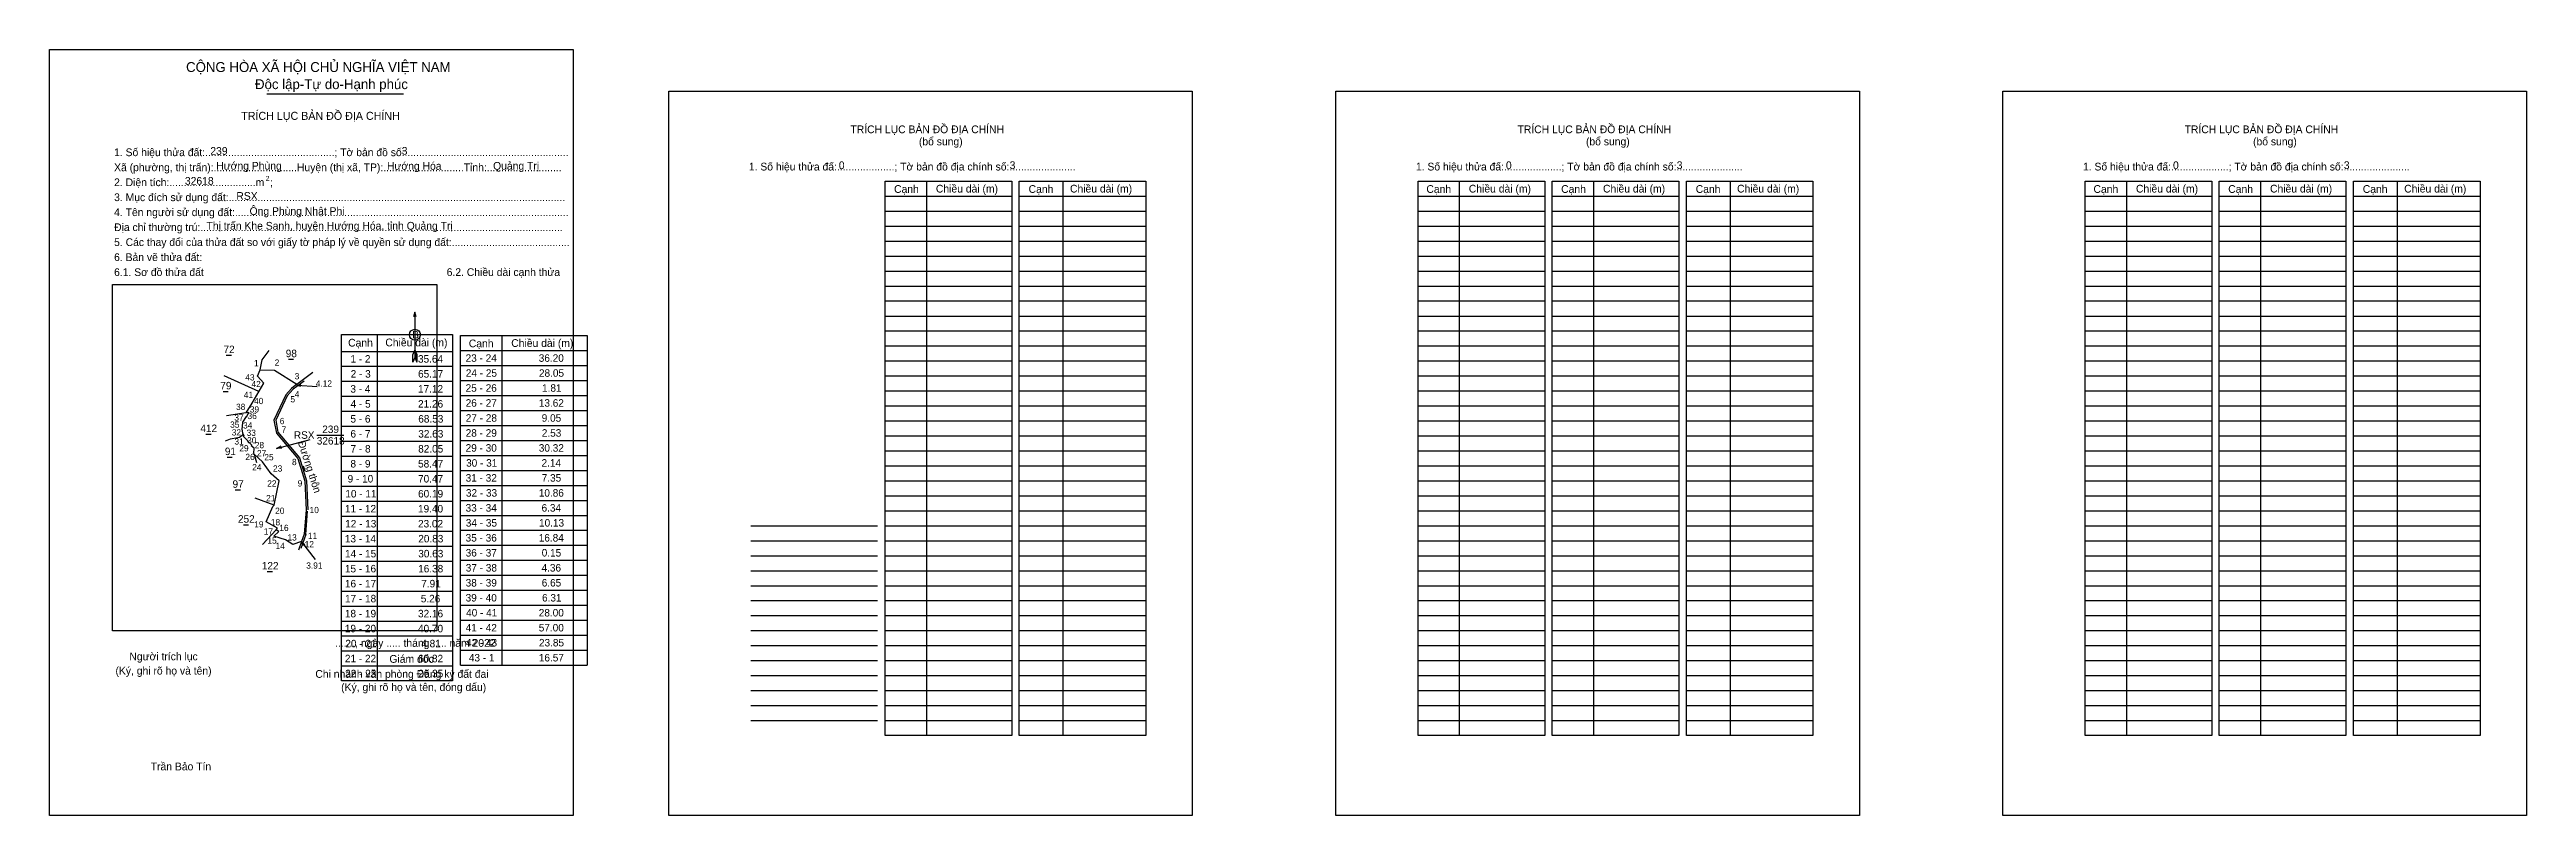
# Model space of a CAD drawing. Extents: x 533183 to 539287, y 1847572 to 1849460.
import ezdxf

# ---------------------------------------------------------------- set-up
doc = ezdxf.new("R2010")
doc.units = 0
for name, color, linetype in [('Level 1', 7, 'Continuous'), ('Level 13', 7, 'Continuous'), ('Level 2', 7, 'Continuous'), ('Level 5', 7, 'Continuous'), ('Level 6', 7, 'Continuous'), ('Level 63', 7, 'Continuous'), ('Level 9', 7, 'Continuous')]:
    doc.layers.add(name, color=color, linetype=linetype)

msp = doc.modelspace()

# ---------------------------------------------------------------- linework, layer by layer
at = {"layer": 'Level 1'}
for p, q in [((533182.9, 1849459.5), (533182.9, 1849459.5)), ((534708.7, 1849356.6), (534708.7, 1849356.6)), ((535343.5, 1849135.2), (535343.5, 1847769.2)), ((535680.1, 1849135.2), (535680.1, 1847769.2)), ((536656.8, 1849135.2), (536656.8, 1847769.2)), ((536987.3, 1849135.2), (536987.3, 1847769.2)), ((537324, 1849135.2), (537324, 1847769.2)), ((538300.6, 1849135.2), (538300.6, 1847769.2)), ((538631.1, 1849135.2), (538631.1, 1847769.2)), ((538967.8, 1849135.2), (538967.8, 1847769.2)), ((535241.9, 1849098.3), (535553.9, 1849098.3)), ((535241.9, 1849061.4), (535553.9, 1849061.4)), ((535572.4, 1849098.3), (535884.4, 1849098.3)), ((535572.4, 1849061.4), (535884.4, 1849061.4)), ((536555.2, 1849098.3), (536867.2, 1849098.3)), ((536555.2, 1849061.4), (536867.2, 1849061.4)), ((536885.8, 1849098.3), (537197.7, 1849098.3)), ((536885.8, 1849061.4), (537197.7, 1849061.4)), ((537216.3, 1849098.3), (537528.2, 1849098.3)), ((537216.3, 1849061.4), (537528.2, 1849061.4)), ((538199.1, 1849098.3), (538511, 1849098.3)), ((538199.1, 1849061.4), (538511, 1849061.4)), ((538529.6, 1849098.3), (538841.6, 1849098.3)), ((538529.6, 1849061.4), (538841.6, 1849061.4)), ((538860.1, 1849098.3), (539172.1, 1849098.3)), ((538860.1, 1849061.4), (539172.1, 1849061.4)), ((535241.9, 1849024.5), (535553.9, 1849024.5)), ((535241.9, 1848987.5), (535553.9, 1848987.5)), ((535572.4, 1849024.5), (535884.4, 1849024.5)), ((535572.4, 1848987.5), (535884.4, 1848987.5)), ((536555.2, 1849024.5), (536867.2, 1849024.5)), ((536555.2, 1848987.5), (536867.2, 1848987.5)), ((536885.8, 1849024.5), (537197.7, 1849024.5)), ((536885.8, 1848987.5), (537197.7, 1848987.5)), ((537216.3, 1849024.5), (537528.2, 1849024.5)), ((537216.3, 1848987.5), (537528.2, 1848987.5)), ((538199.1, 1849024.5), (538511, 1849024.5)), ((538199.1, 1848987.5), (538511, 1848987.5)), ((538529.6, 1849024.5), (538841.6, 1849024.5)), ((538529.6, 1848987.5), (538841.6, 1848987.5)), ((538860.1, 1849024.5), (539172.1, 1849024.5)), ((538860.1, 1848987.5), (539172.1, 1848987.5)), ((535241.9, 1848950.6), (535553.9, 1848950.6)), ((535572.4, 1848950.6), (535884.4, 1848950.6)), ((536555.2, 1848950.6), (536867.2, 1848950.6)), ((536885.8, 1848950.6), (537197.7, 1848950.6)), ((537216.3, 1848950.6), (537528.2, 1848950.6)), ((538199.1, 1848950.6), (538511, 1848950.6)), ((538529.6, 1848950.6), (538841.6, 1848950.6)), ((538860.1, 1848950.6), (539172.1, 1848950.6)), ((533338.2, 1848880.5), (533338.2, 1848880.5)), ((535241.9, 1848913.7), (535553.9, 1848913.7)), ((535241.9, 1848876.8), (535553.9, 1848876.8)), ((535572.4, 1848913.7), (535884.4, 1848913.7)), ((535572.4, 1848876.8), (535884.4, 1848876.8)), ((536555.2, 1848913.7), (536867.2, 1848913.7)), ((536555.2, 1848876.8), (536867.2, 1848876.8)), ((536885.8, 1848913.7), (537197.7, 1848913.7)), ((536885.8, 1848876.8), (537197.7, 1848876.8)), ((537216.3, 1848913.7), (537528.2, 1848913.7)), ((537216.3, 1848876.8), (537528.2, 1848876.8)), ((538199.1, 1848913.7), (538511, 1848913.7)), ((538199.1, 1848876.8), (538511, 1848876.8)), ((538529.6, 1848913.7), (538841.6, 1848913.7)), ((538529.6, 1848876.8), (538841.6, 1848876.8)), ((538860.1, 1848913.7), (539172.1, 1848913.7)), ((538860.1, 1848876.8), (539172.1, 1848876.8)), ((534083.1, 1848812.5), (534083.1, 1848700.8)), ((535241.9, 1848839.9), (535553.9, 1848839.9)), ((535241.9, 1848802.9), (535553.9, 1848802.9)), ((535572.4, 1848839.9), (535884.4, 1848839.9)), ((535572.4, 1848802.9), (535884.4, 1848802.9)), ((536555.2, 1848839.9), (536867.2, 1848839.9)), ((536555.2, 1848802.9), (536867.2, 1848802.9)), ((536885.8, 1848839.9), (537197.7, 1848839.9)), ((536885.8, 1848802.9), (537197.7, 1848802.9)), ((537216.3, 1848839.9), (537528.2, 1848839.9)), ((537216.3, 1848802.9), (537528.2, 1848802.9)), ((538199.1, 1848839.9), (538511, 1848839.9)), ((538199.1, 1848802.9), (538511, 1848802.9)), ((538529.6, 1848839.9), (538841.6, 1848839.9)), ((538529.6, 1848802.9), (538841.6, 1848802.9)), ((538860.1, 1848839.9), (539172.1, 1848839.9)), ((538860.1, 1848802.9), (539172.1, 1848802.9)), ((535241.9, 1848766), (535553.9, 1848766)), ((535572.4, 1848766), (535884.4, 1848766)), ((536555.2, 1848766), (536867.2, 1848766)), ((536885.8, 1848766), (537197.7, 1848766)), ((537216.3, 1848766), (537528.2, 1848766)), ((538199.1, 1848766), (538511, 1848766)), ((538529.6, 1848766), (538841.6, 1848766)), ((538860.1, 1848766), (539172.1, 1848766)), ((534078.2, 1848689.4), (534078.4, 1848707.9)), ((534083.1, 1848700.8), (534078.2, 1848689.4)), ((534083.1, 1848719.3), (534078.4, 1848707.9)), ((534083.1, 1848719.3), (534087.8, 1848707.9)), ((534083.1, 1848717.7), (534087.8, 1848706.2)), ((534083.1, 1848716.1), (534087.8, 1848704.6)), ((534083.1, 1848714.5), (534087.9, 1848703)), ((534083.1, 1848712.8), (534087.9, 1848701.3)), ((534083.1, 1848711.2), (534087.9, 1848699.6)), ((534083.1, 1848709.6), (534087.9, 1848698)), ((534083.1, 1848708), (534087.9, 1848696.3)), ((534083.1, 1848706.4), (534087.9, 1848694.6)), ((534083.1, 1848704.8), (534087.9, 1848693)), ((534083.1, 1848703.2), (534088, 1848691.4)), ((534083.1, 1848700.8), (534088, 1848689.4)), ((534088, 1848689.4), (534087.8, 1848707.9)), ((535241.9, 1848729.1), (535553.9, 1848729.1)), ((535241.9, 1848692.2), (535553.9, 1848692.2)), ((535572.4, 1848729.1), (535884.4, 1848729.1)), ((535572.4, 1848692.2), (535884.4, 1848692.2)), ((536555.2, 1848729.1), (536867.2, 1848729.1)), ((536555.2, 1848692.2), (536867.2, 1848692.2)), ((536885.8, 1848729.1), (537197.7, 1848729.1)), ((536885.8, 1848692.2), (537197.7, 1848692.2)), ((537216.3, 1848729.1), (537528.2, 1848729.1)), ((537216.3, 1848692.2), (537528.2, 1848692.2)), ((538199.1, 1848729.1), (538511, 1848729.1)), ((538199.1, 1848692.2), (538511, 1848692.2)), ((538529.6, 1848729.1), (538841.6, 1848729.1)), ((538529.6, 1848692.2), (538841.6, 1848692.2)), ((538860.1, 1848729.1), (539172.1, 1848729.1)), ((538860.1, 1848692.2), (539172.1, 1848692.2)), ((535241.9, 1848655.3), (535553.9, 1848655.3)), ((535241.9, 1848618.4), (535553.9, 1848618.4)), ((535572.4, 1848655.3), (535884.4, 1848655.3)), ((535572.4, 1848618.4), (535884.4, 1848618.4)), ((536555.2, 1848655.3), (536867.2, 1848655.3)), ((536555.2, 1848618.4), (536867.2, 1848618.4)), ((536885.8, 1848655.3), (537197.7, 1848655.3)), ((536885.8, 1848618.4), (537197.7, 1848618.4)), ((537216.3, 1848655.3), (537528.2, 1848655.3)), ((537216.3, 1848618.4), (537528.2, 1848618.4)), ((538199.1, 1848655.3), (538511, 1848655.3)), ((538199.1, 1848618.4), (538511, 1848618.4)), ((538529.6, 1848655.3), (538841.6, 1848655.3)), ((538529.6, 1848618.4), (538841.6, 1848618.4)), ((538860.1, 1848655.3), (539172.1, 1848655.3)), ((538860.1, 1848618.4), (539172.1, 1848618.4)), ((535241.9, 1848581.4), (535553.9, 1848581.4)), ((535572.4, 1848581.4), (535884.4, 1848581.4)), ((536555.2, 1848581.4), (536867.2, 1848581.4)), ((536885.8, 1848581.4), (537197.7, 1848581.4)), ((537216.3, 1848581.4), (537528.2, 1848581.4)), ((538199.1, 1848581.4), (538511, 1848581.4)), ((538529.6, 1848581.4), (538841.6, 1848581.4)), ((538860.1, 1848581.4), (539172.1, 1848581.4)), ((535241.9, 1848544.5), (535553.9, 1848544.5)), ((535241.9, 1848507.6), (535553.9, 1848507.6)), ((535572.4, 1848544.5), (535884.4, 1848544.5)), ((535572.4, 1848507.6), (535884.4, 1848507.6)), ((536555.2, 1848544.5), (536867.2, 1848544.5)), ((536555.2, 1848507.6), (536867.2, 1848507.6)), ((536885.8, 1848544.5), (537197.7, 1848544.5)), ((536885.8, 1848507.6), (537197.7, 1848507.6)), ((537216.3, 1848544.5), (537528.2, 1848544.5)), ((537216.3, 1848507.6), (537528.2, 1848507.6)), ((538199.1, 1848544.5), (538511, 1848544.5)), ((538199.1, 1848507.6), (538511, 1848507.6)), ((538529.6, 1848544.5), (538841.6, 1848544.5)), ((538529.6, 1848507.6), (538841.6, 1848507.6)), ((538860.1, 1848544.5), (539172.1, 1848544.5)), ((538860.1, 1848507.6), (539172.1, 1848507.6)), ((535241.9, 1848470.7), (535553.9, 1848470.7)), ((535241.9, 1848433.8), (535553.9, 1848433.8)), ((535572.4, 1848470.7), (535884.4, 1848470.7)), ((535572.4, 1848433.8), (535884.4, 1848433.8)), ((536555.2, 1848470.7), (536867.2, 1848470.7)), ((536555.2, 1848433.8), (536867.2, 1848433.8)), ((536885.8, 1848470.7), (537197.7, 1848470.7)), ((536885.8, 1848433.8), (537197.7, 1848433.8)), ((537216.3, 1848470.7), (537528.2, 1848470.7)), ((537216.3, 1848433.8), (537528.2, 1848433.8)), ((538199.1, 1848470.7), (538511, 1848470.7)), ((538199.1, 1848433.8), (538511, 1848433.8)), ((538529.6, 1848470.7), (538841.6, 1848470.7)), ((538529.6, 1848433.8), (538841.6, 1848433.8)), ((538860.1, 1848470.7), (539172.1, 1848470.7)), ((538860.1, 1848433.8), (539172.1, 1848433.8)), ((535241.9, 1848396.8), (535553.9, 1848396.8)), ((535572.4, 1848396.8), (535884.4, 1848396.8)), ((536555.2, 1848396.8), (536867.2, 1848396.8)), ((536885.8, 1848396.8), (537197.7, 1848396.8)), ((537216.3, 1848396.8), (537528.2, 1848396.8)), ((538199.1, 1848396.8), (538511, 1848396.8)), ((538529.6, 1848396.8), (538841.6, 1848396.8)), ((538860.1, 1848396.8), (539172.1, 1848396.8)), ((535241.9, 1848359.9), (535553.9, 1848359.9)), ((535241.9, 1848323), (535553.9, 1848323)), ((535572.4, 1848359.9), (535884.4, 1848359.9)), ((535572.4, 1848323), (535884.4, 1848323)), ((536555.2, 1848359.9), (536867.2, 1848359.9)), ((536555.2, 1848323), (536867.2, 1848323)), ((536885.8, 1848359.9), (537197.7, 1848359.9)), ((536885.8, 1848323), (537197.7, 1848323)), ((537216.3, 1848359.9), (537528.2, 1848359.9)), ((537216.3, 1848323), (537528.2, 1848323)), ((538199.1, 1848359.9), (538511, 1848359.9)), ((538199.1, 1848323), (538511, 1848323)), ((538529.6, 1848359.9), (538841.6, 1848359.9)), ((538529.6, 1848323), (538841.6, 1848323)), ((538860.1, 1848359.9), (539172.1, 1848359.9)), ((538860.1, 1848323), (539172.1, 1848323)), ((534911.4, 1848286.1), (535223.4, 1848286.1)), ((534911.4, 1848249.2), (535223.4, 1848249.2)), ((535241.9, 1848286.1), (535553.9, 1848286.1)), ((535241.9, 1848249.2), (535553.9, 1848249.2)), ((535572.4, 1848286.1), (535884.4, 1848286.1)), ((535572.4, 1848249.2), (535884.4, 1848249.2)), ((536555.2, 1848286.1), (536867.2, 1848286.1)), ((536555.2, 1848249.2), (536867.2, 1848249.2)), ((536885.8, 1848286.1), (537197.7, 1848286.1)), ((536885.8, 1848249.2), (537197.7, 1848249.2)), ((537216.3, 1848286.1), (537528.2, 1848286.1)), ((537216.3, 1848249.2), (537528.2, 1848249.2)), ((538199.1, 1848286.1), (538511, 1848286.1)), ((538199.1, 1848249.2), (538511, 1848249.2)), ((538529.6, 1848286.1), (538841.6, 1848286.1)), ((538529.6, 1848249.2), (538841.6, 1848249.2)), ((538860.1, 1848286.1), (539172.1, 1848286.1)), ((538860.1, 1848249.2), (539172.1, 1848249.2)), ((534911.4, 1848212.3), (535223.4, 1848212.3)), ((535241.9, 1848212.3), (535553.9, 1848212.3)), ((535572.4, 1848212.3), (535884.4, 1848212.3)), ((536555.2, 1848212.3), (536867.2, 1848212.3)), ((536885.8, 1848212.3), (537197.7, 1848212.3)), ((537216.3, 1848212.3), (537528.2, 1848212.3)), ((538199.1, 1848212.3), (538511, 1848212.3)), ((538529.6, 1848212.3), (538841.6, 1848212.3)), ((538860.1, 1848212.3), (539172.1, 1848212.3)), ((534911.4, 1848175.3), (535223.4, 1848175.3)), ((534911.4, 1848138.4), (535223.4, 1848138.4)), ((535241.9, 1848175.3), (535553.9, 1848175.3)), ((535241.9, 1848138.4), (535553.9, 1848138.4)), ((535572.4, 1848175.3), (535884.4, 1848175.3)), ((535572.4, 1848138.4), (535884.4, 1848138.4)), ((536555.2, 1848175.3), (536867.2, 1848175.3)), ((536555.2, 1848138.4), (536867.2, 1848138.4)), ((536885.8, 1848175.3), (537197.7, 1848175.3)), ((536885.8, 1848138.4), (537197.7, 1848138.4)), ((537216.3, 1848175.3), (537528.2, 1848175.3)), ((537216.3, 1848138.4), (537528.2, 1848138.4)), ((538199.1, 1848175.3), (538511, 1848175.3)), ((538199.1, 1848138.4), (538511, 1848138.4)), ((538529.6, 1848175.3), (538841.6, 1848175.3)), ((538529.6, 1848138.4), (538841.6, 1848138.4)), ((538860.1, 1848175.3), (539172.1, 1848175.3)), ((538860.1, 1848138.4), (539172.1, 1848138.4)), ((534911.4, 1848101.5), (535223.4, 1848101.5)), ((534911.4, 1848064.6), (535223.4, 1848064.6)), ((535241.9, 1848101.5), (535553.9, 1848101.5)), ((535241.9, 1848064.6), (535553.9, 1848064.6)), ((535572.4, 1848101.5), (535884.4, 1848101.5)), ((535572.4, 1848064.6), (535884.4, 1848064.6)), ((536555.2, 1848101.5), (536867.2, 1848101.5)), ((536555.2, 1848064.6), (536867.2, 1848064.6)), ((536885.8, 1848101.5), (537197.7, 1848101.5)), ((536885.8, 1848064.6), (537197.7, 1848064.6)), ((537216.3, 1848101.5), (537528.2, 1848101.5)), ((537216.3, 1848064.6), (537528.2, 1848064.6)), ((538199.1, 1848101.5), (538511, 1848101.5)), ((538199.1, 1848064.6), (538511, 1848064.6)), ((538529.6, 1848101.5), (538841.6, 1848101.5)), ((538529.6, 1848064.6), (538841.6, 1848064.6)), ((538860.1, 1848101.5), (539172.1, 1848101.5)), ((538860.1, 1848064.6), (539172.1, 1848064.6)), ((534136.9, 1848027.1), (534136.9, 1848027.1)), ((534911.4, 1848027.7), (535223.4, 1848027.7)), ((535241.9, 1848027.7), (535553.9, 1848027.7)), ((535572.4, 1848027.7), (535884.4, 1848027.7)), ((536555.2, 1848027.7), (536867.2, 1848027.7)), ((536885.8, 1848027.7), (537197.7, 1848027.7)), ((537216.3, 1848027.7), (537528.2, 1848027.7)), ((538199.1, 1848027.7), (538511, 1848027.7)), ((538529.6, 1848027.7), (538841.6, 1848027.7)), ((538860.1, 1848027.7), (539172.1, 1848027.7)), ((534911.4, 1847990.7), (535223.4, 1847990.7)), ((534911.4, 1847953.8), (535223.4, 1847953.8)), ((535241.9, 1847990.7), (535553.9, 1847990.7)), ((535241.9, 1847953.8), (535553.9, 1847953.8)), ((535572.4, 1847990.7), (535884.4, 1847990.7)), ((535572.4, 1847953.8), (535884.4, 1847953.8)), ((536555.2, 1847990.7), (536867.2, 1847990.7)), ((536555.2, 1847953.8), (536867.2, 1847953.8)), ((536885.8, 1847990.7), (537197.7, 1847990.7)), ((536885.8, 1847953.8), (537197.7, 1847953.8)), ((537216.3, 1847990.7), (537528.2, 1847990.7)), ((537216.3, 1847953.8), (537528.2, 1847953.8)), ((538199.1, 1847990.7), (538511, 1847990.7)), ((538199.1, 1847953.8), (538511, 1847953.8)), ((538529.6, 1847990.7), (538841.6, 1847990.7)), ((538529.6, 1847953.8), (538841.6, 1847953.8)), ((538860.1, 1847990.7), (539172.1, 1847990.7)), ((538860.1, 1847953.8), (539172.1, 1847953.8)), ((534911.4, 1847916.9), (535223.4, 1847916.9)), ((534911.4, 1847880), (535223.4, 1847880)), ((535241.9, 1847916.9), (535553.9, 1847916.9)), ((535241.9, 1847880), (535553.9, 1847880)), ((535572.4, 1847916.9), (535884.4, 1847916.9)), ((535572.4, 1847880), (535884.4, 1847880)), ((536555.2, 1847916.9), (536867.2, 1847916.9)), ((536555.2, 1847880), (536867.2, 1847880)), ((536885.8, 1847916.9), (537197.7, 1847916.9)), ((536885.8, 1847880), (537197.7, 1847880)), ((537216.3, 1847916.9), (537528.2, 1847916.9)), ((537216.3, 1847880), (537528.2, 1847880)), ((538199.1, 1847916.9), (538511, 1847916.9)), ((538199.1, 1847880), (538511, 1847880)), ((538529.6, 1847916.9), (538841.6, 1847916.9)), ((538529.6, 1847880), (538841.6, 1847880)), ((538860.1, 1847916.9), (539172.1, 1847916.9)), ((538860.1, 1847880), (539172.1, 1847880)), ((534911.4, 1847843.1), (535223.4, 1847843.1)), ((535241.9, 1847843.1), (535553.9, 1847843.1)), ((535572.4, 1847843.1), (535884.4, 1847843.1)), ((536555.2, 1847843.1), (536867.2, 1847843.1)), ((536885.8, 1847843.1), (537197.7, 1847843.1)), ((537216.3, 1847843.1), (537528.2, 1847843.1)), ((538199.1, 1847843.1), (538511, 1847843.1)), ((538529.6, 1847843.1), (538841.6, 1847843.1)), ((538860.1, 1847843.1), (539172.1, 1847843.1)), ((534911.4, 1847806.2), (535223.4, 1847806.2)), ((535241.9, 1847806.2), (535553.9, 1847806.2)), ((535572.4, 1847806.2), (535884.4, 1847806.2)), ((536555.2, 1847806.2), (536867.2, 1847806.2)), ((536885.8, 1847806.2), (537197.7, 1847806.2)), ((537216.3, 1847806.2), (537528.2, 1847806.2)), ((538199.1, 1847806.2), (538511, 1847806.2)), ((538529.6, 1847806.2), (538841.6, 1847806.2)), ((538860.1, 1847806.2), (539172.1, 1847806.2)), ((534473, 1847572.2), (534473, 1847572.2)), ((535998.8, 1847572.2), (535998.8, 1847572.2))]:
    msp.add_line(p, q, dxfattribs=at)
for points in [[(535241.9, 1849135.2), (535553.9, 1849135.2), (535553.9, 1847769.2), (535241.9, 1847769.2)], [(535572.4, 1849135.2), (535884.4, 1849135.2), (535884.4, 1847769.2), (535572.4, 1847769.2)], [(536555.2, 1849135.2), (536867.2, 1849135.2), (536867.2, 1847769.2), (536555.2, 1847769.2)], [(536885.8, 1849135.2), (537197.7, 1849135.2), (537197.7, 1847769.2), (536885.8, 1847769.2)], [(537216.3, 1849135.2), (537528.2, 1849135.2), (537528.2, 1847769.2), (537216.3, 1847769.2)], [(538199.1, 1849135.2), (538511, 1849135.2), (538511, 1847769.2), (538199.1, 1847769.2)], [(538529.6, 1849135.2), (538841.6, 1849135.2), (538841.6, 1847769.2), (538529.6, 1847769.2)], [(538860.1, 1849135.2), (539172.1, 1849135.2), (539172.1, 1847769.2), (538860.1, 1847769.2)], [(533338.2, 1848880.5), (534136.9, 1848880.5), (534136.9, 1848027.1), (533338.2, 1848027.1)]]:
    msp.add_lwpolyline(points, close=True, dxfattribs=at)
msp.add_lwpolyline([(534086.3, 1848800.6), (534083.1, 1848812.5), (534079.9, 1848800.6)], dxfattribs=at)
msp.add_circle((534083.1, 1848756.7), 13.6, dxfattribs=at)
at = {"layer": 'Level 13'}
msp.add_line((533718.2, 1849350.4), (534055, 1849350.4), dxfattribs=at)
at = {"layer": 'Level 2'}
for points in [[(533182.9, 1849459.5), (534473, 1849459.5), (534473, 1847572.2), (533182.9, 1847572.2)], [(534708.7, 1849356.6), (535998.8, 1849356.6), (535998.8, 1847572.2), (534708.7, 1847572.2)], [(536352.6, 1849356.6), (537642.7, 1849356.6), (537642.7, 1847572.2), (536352.6, 1847572.2)], [(537996.4, 1849356.6), (539286.5, 1849356.6), (539286.5, 1847572.2), (537996.4, 1847572.2)]]:
    msp.add_lwpolyline(points, close=True, dxfattribs=at)
at = {"layer": 'Level 5'}
for p, q in [((533990.6, 1848757.1), (533990.6, 1847903.6)), ((534297.1, 1848754.7), (534297.1, 1847942.5)), ((533618.2, 1848706.6), (533630.9, 1848706.6)), ((533771.4, 1848696.5), (533784.1, 1848696.5)), ((533902, 1848715.8), (534175.8, 1848715.8)), ((533902, 1848678.9), (534175.8, 1848678.9)), ((534195.6, 1848717.8), (534507.6, 1848717.8)), ((534195.6, 1848680.9), (534507.6, 1848680.9)), ((533610.4, 1848617.2), (533623.2, 1848617.2)), ((533698.9, 1848616.8), (533612.9, 1848655.8)), ((533783, 1848622.9), (533768.6, 1848606.1)), ((533810.2, 1848642.5), (533783, 1848622.9)), ((533792, 1848632.1), (533842.3, 1848629.3)), ((533792.6, 1848634.9), (533831.7, 1848664.7)), ((533795.1, 1848631.6), (533792.6, 1848634.9)), ((533902, 1848642), (534175.8, 1848642)), ((534195.6, 1848644), (534507.6, 1848644)), ((533667.8, 1848564.1), (533619, 1848557.3)), ((533768.6, 1848606.1), (533740.2, 1848546.1)), ((533902, 1848605.1), (534175.8, 1848605.1)), ((533902, 1848568.2), (534175.8, 1848568.2)), ((534195.6, 1848607), (534507.6, 1848607)), ((534195.6, 1848570.1), (534507.6, 1848570.1)), ((533568.1, 1848511.9), (533580.8, 1848511.9)), ((533740.2, 1848546.1), (533745.7, 1848516.9)), ((533745.7, 1848516.9), (533798.6, 1848453.3)), ((533902, 1848531.3), (534175.8, 1848531.3)), ((533902, 1848494.3), (534175.8, 1848494.3)), ((534195.6, 1848533.2), (534507.6, 1848533.2)), ((534195.6, 1848496.3), (534507.6, 1848496.3)), ((533620.4, 1848455.3), (533633.1, 1848455.3)), ((533687.5, 1848462.4), (533692.7, 1848441.6)), ((533798.6, 1848453.3), (533815.8, 1848396.5)), ((533808.1, 1848433.8), (533812, 1848421.7)), ((533902, 1848457.4), (534175.8, 1848457.4)), ((534195.6, 1848459.4), (534507.6, 1848459.4)), ((533640.5, 1848374.7), (533653.1, 1848374.7)), ((533815.8, 1848396.5), (533819, 1848325.3)), ((533902, 1848420.5), (534175.8, 1848420.5)), ((533902, 1848383.6), (534175.8, 1848383.6)), ((534195.6, 1848422.4), (534507.6, 1848422.4)), ((534195.6, 1848385.5), (534507.6, 1848385.5)), ((533736, 1848337), (533689.9, 1848354.3)), ((533736, 1848337), (533689.9, 1848354.3)), ((533814.2, 1848264.5), (533818.7, 1848321.9)), ((533902, 1848346.7), (534175.8, 1848346.7)), ((533902, 1848309.7), (534175.8, 1848309.7)), ((534195.6, 1848348.6), (534507.6, 1848348.6)), ((534195.6, 1848311.7), (534507.6, 1848311.7)), ((533660.7, 1848288.7), (533673.4, 1848288.7)), ((533741.2, 1848276.1), (533707.5, 1848240.2)), ((533803.9, 1848246.9), (533796.7, 1848225.7)), ((533814.2, 1848264.5), (533802.2, 1848230.1)), ((533807.6, 1848245.6), (533803.9, 1848246.9)), ((533803.9, 1848246.2), (533837.2, 1848202.6)), ((533902, 1848272.8), (534175.8, 1848272.8)), ((534195.6, 1848274.8), (534507.6, 1848274.8)), ((533902, 1848235.9), (534175.8, 1848235.9)), ((533902, 1848199), (534175.8, 1848199)), ((534195.6, 1848237.9), (534507.6, 1848237.9)), ((534195.6, 1848200.9), (534507.6, 1848200.9)), ((533719.5, 1848173.4), (533732.3, 1848173.4)), ((533902, 1848162.1), (534175.8, 1848162.1)), ((533902, 1848125.2), (534175.8, 1848125.2)), ((534195.6, 1848164), (534507.6, 1848164)), ((534195.6, 1848127.1), (534507.6, 1848127.1)), ((533902, 1848088.2), (534175.8, 1848088.2)), ((534195.6, 1848090.2), (534507.6, 1848090.2)), ((533902, 1848051.3), (534175.8, 1848051.3)), ((533902, 1848014.4), (534175.8, 1848014.4)), ((534195.6, 1848053.3), (534507.6, 1848053.3)), ((534195.6, 1848016.3), (534507.6, 1848016.3)), ((533902, 1847977.5), (534175.8, 1847977.5)), ((533902, 1847940.6), (534175.8, 1847940.6)), ((534195.6, 1847979.4), (534507.6, 1847979.4)), ((534195.6, 1847942.5), (534507.6, 1847942.5))]:
    msp.add_line(p, q, dxfattribs=at)
for points in [[(533902, 1848757.1), (534175.8, 1848757.1), (534175.8, 1847903.6), (533902, 1847903.6)], [(533701.5, 1848670.2), (533737.2, 1848669.2), (533792.6, 1848634.9), (533779, 1848624.5), (533765, 1848608.5), (533735.8, 1848546.5), (533742.2, 1848514.5), (533795, 1848451.7), (533811.8, 1848395.7), (533815, 1848325.3), (533810.2, 1848265.3), (533803.9, 1848246.9), (533782.1, 1848239.5), (533764.7, 1848251), (533735.6, 1848260.6), (533747.8, 1848271.7), (533741.2, 1848276.1), (533744.8, 1848279.9), (533716.9, 1848295.9), (533733, 1848333.3), (533736, 1848337), (533749, 1848396.4), (533729.4, 1848414.1), (533708, 1848443.3), (533687.5, 1848462.4), (533686.2, 1848463.7), (533687, 1848477.3), (533679.8, 1848482.8), (533681, 1848485), (533660, 1848506.9), (533662.1, 1848507.2), (533659.3, 1848514), (533657.5, 1848524.7), (533658.2, 1848531), (533659.5, 1848541), (533668.6, 1848555.2), (533668.7, 1848555.3), (533670.5, 1848559.3), (533674, 1848564.9), (533667.8, 1848564.1), (533682, 1848588.2), (533711, 1848637.3), (533695, 1848655)]]:
    msp.add_lwpolyline(points, close=True, dxfattribs=at)
for points in [[(534195.6, 1847942.5), (534195.6, 1848754.7), (534507.6, 1848754.7), (534507.6, 1847942.5)], [(533701.5, 1848670.2), (533706.8, 1848694.7), (533724.3, 1848717.6)], [(533801.9, 1848629.1), (533792, 1848632.1), (533802.2, 1848634.1)], [(533660.6, 1848510.8), (533650.6, 1848503.8), (533646.7, 1848502.7), (533628.2, 1848499.6), (533615.8, 1848494.7)], [(533808, 1848236.7), (533803.9, 1848246.2), (533812, 1848239.8)]]:
    msp.add_lwpolyline(points, dxfattribs=at)
at = {"layer": 'Level 63'}
msp.add_line((533742.5, 1848476.8), (533824.7, 1848498.3), dxfattribs=at)
msp.add_lwpolyline([(533755.2, 1848476.9), (533742.5, 1848476.8), (533753.7, 1848482.9)], dxfattribs=at)
at = {"layer": 'Level 9'}
msp.add_line((533841.4, 1848509.6), (533908.1, 1848509.6), dxfattribs=at)

# ---------------------------------------------------------------- texts
at = {"layer": 'Level 1'}
for s, height, p in [('TRÍCH LỤC BẢN ĐỒ ĐỊA CHÍNH', 19.691, (533655.3, 1849286.3)), ('TRÍCH LỤC BẢN ĐỒ ĐỊA CHÍNH', 19.075, (535156.5, 1849253.4)), ('(bổ sung)', 19.07, (535325.2, 1849223.4)), ('TRÍCH LỤC BẢN ĐỒ ĐỊA CHÍNH', 19.075, (536800.3, 1849253.4)), ('(bổ sung)', 19.07, (536969, 1849223.4)), ('TRÍCH LỤC BẢN ĐỒ ĐỊA CHÍNH', 19.075, (538444.1, 1849253.4)), ('(bổ sung)', 19.07, (538612.8, 1849223.4)), ('Xã (phường, thị trấn):.............................Huyện (thị xã, TP):............................Tỉnh:..........................', 19.0745, (533342, 1849159.8)), ('1. Số hiệu thửa đất:.............................................; Tờ bản đồ số:.........................................................', 19.0745, (533342, 1849196.8)), ('1. Số hiệu thửa đấ:....................; Tờ bản đồ địa chính số:.......................', 19.075, (534906.1, 1849161.5)), ('1. Số hiệu thửa đấ:....................; Tờ bản đồ địa chính số:.......................', 19.075, (536549.9, 1849161.5)), ('1. Số hiệu thửa đấ:....................; Tờ bản đồ địa chính số:.......................', 19.075, (538193.7, 1849161.5)), ('3. Mục đích sử dụng đất:.....................................................................................................................', 19.0745, (533342, 1849086)), ('2. Diện tích:..............................m  ;', 19.075, (533342, 1849122.9)), ('2', 12.3, (533715.5, 1849135.8)), ('Cạnh', 19.07, (535264, 1849106.3)), ('Chiều dài (m)', 19.075, (535367, 1849107.2)), ('Cạnh', 19.07, (535595.5, 1849106.3)), ('Chiều dài (m)', 19.075, (535697.5, 1849107.2)), ('Cạnh', 19.07, (536575.7, 1849106.3)), ('Chiều dài (m)', 19.075, (536680.3, 1849107.2)), ('Cạnh', 19.07, (536907.8, 1849106.3)), ('Chiều dài (m)', 19.075, (537010.9, 1849107.2)), ('Cạnh', 19.07, (537239.4, 1849106.3)), ('Chiều dài (m)', 19.075, (537341.3, 1849107.2)), ('Cạnh', 19.07, (538219.6, 1849106.3)), ('Chiều dài (m)', 19.075, (538324.2, 1849107.2)), ('Cạnh', 19.07, (538551.6, 1849106.3)), ('Chiều dài (m)', 19.075, (538654.6, 1849107.2)), ('Cạnh', 19.07, (538883.2, 1849106.3)), ('Chiều dài (m)', 19.075, (538985.2, 1849107.2)), ('4. Tên người sử dụng đất:....................................................................................................................', 19.0745, (533342, 1849049.1)), ('Địa chỉ thường trú:..............................................................................................................................', 19.0745, (533342, 1849012.2)), ('5. Các thay đổi của thửa đất so với giấy tờ pháp lý về quyền sử dụng đất:.........................................', 19.0745, (533342, 1848975.3)), ('6. Bản vẽ thửa đất:', 19.075, (533342, 1848938.3)), ('6.1. Sơ đồ thửa đất', 19.075, (533342, 1848901.4)), ('6.2. Chiều dài cạnh thửa', 19.075, (534161.5, 1848901.5)), ('B', 18.5, (534076.3, 1848747.7)), ('......., ngày ..... tháng ..... năm 2022', 19.075, (533886.4, 1847987.7)), ('(Ký, ghi rõ họ và tên)', 19.075, (533345.4, 1847919.4)), ('Người trích lục', 19.075, (533379.6, 1847954.5)), ('Giám đốc', 19.07, (534020.4, 1847948.4)), ('Chi nhánh văn phòng Đăng ký đất đai', 19.075, (533837.9, 1847911.4)), ('(Ký, ghi rõ họ và tên, đóng dấu)', 19.075, (533901.5, 1847878.8)), ('Trần Bảo Tín', 19.075, (533432.3, 1847683.3))]:
    msp.add_text(s, height=height, dxfattribs=at).set_placement(p)
at = {"layer": 'Level 13'}
for s, height, p in [('CỘNG HÒA XÃ HỘI CHỦ NGHĨA VIỆT NAM', 24.366, (533519.3, 1849404.2)), ('Độc lập-Tự do-Hạnh phúc', 24.366, (533689.2, 1849362)), ('RSX', 18.46, (533785, 1848500.3)), ('32618', 18.46, (533841.4, 1848486.2)), ('239', 18.46, (533854.9, 1848514.5))]:
    msp.add_text(s, height=height, dxfattribs=at).set_placement(p)
at = {"layer": 'Level 5'}
for s, height, p in [('Cạnh', 19.07, (533918.6, 1848727.6)), ('Chiều dài (m)', 19.075, (534010.3, 1848728.2)), ('Cạnh', 19.07, (534216.1, 1848725.8)), ('Chiều dài (m)', 19.075, (534320.6, 1848726.7)), ('72', 18.46, (533611.5, 1848711.5)), ('1', 15.4, (533686.7, 1848679.1)), ('2', 15.4, (533737.6, 1848680.3)), ('98', 18.46, (533764.9, 1848701.4)), ('1 - 2', 18.46, (533924.3, 1848688)), ('35.64', 18.46, (534090.8, 1848688)), ('23 - 24', 18.46, (534208.2, 1848690.1)), ('24 - 25', 18.46, (534208.6, 1848653.2)), ('36.20', 18.46, (534388.4, 1848690.1)), ('28.05', 18.46, (534388.9, 1848653.2)), ('79', 18.46, (533603.7, 1848622.1)), ('41', 15.38, (533661.5, 1848600.8)), ('43', 15.38, (533665.2, 1848644.1)), ('42', 15.38, (533680.5, 1848627.6)), ('4', 15.4, (533787.1, 1848602.4)), ('3', 15.4, (533786.9, 1848646.8)), ('4.12', 15.38, (533838.9, 1848628.9)), ('3 - 4', 18.46, (533924.2, 1848614.2)), ('2 - 3', 18.46, (533924.9, 1848651.1)), ('65.17', 18.46, (534091, 1848651.1)), ('17.12', 18.46, (534090.9, 1848614.2)), ('25 - 26', 18.46, (534208.2, 1848616.3)), ('1.81', 18.46, (534396.5, 1848616.3)), ('37', 15.38, (533638.2, 1848545)), ('38', 15.38, (533642.5, 1848571.3)), ('36', 15.38, (533670.7, 1848548.9)), ('39', 15.38, (533676.3, 1848565.2)), ('40', 15.38, (533686.9, 1848585.8)), ('6', 15.4, (533750.1, 1848536.4)), ('5', 15.4, (533776.5, 1848590)), ('4 - 5', 18.46, (533924.7, 1848577.2)), ('5 - 6', 18.46, (533924.3, 1848540.3)), ('21.26', 18.46, (534090.9, 1848577.2)), ('68.53', 18.46, (534091.5, 1848540.3)), ('26 - 27', 18.46, (534208.3, 1848579.4)), ('27 - 28', 18.46, (534208.5, 1848542.4)), ('13.62', 18.46, (534388.5, 1848579.4)), ('9.05', 18.46, (534395.7, 1848542.4)), ('412', 18.46, (533554.6, 1848516.9)), ('35', 15.38, (533627.8, 1848527.6)), ('32', 15.38, (533631.8, 1848508.5)), ('31', 15.38, (533638.4, 1848486.2)), ('34', 15.38, (533659.7, 1848525.7)), ('33', 15.38, (533668.4, 1848507.6)), ('30', 15.38, (533669.7, 1848489)), ('28', 15.38, (533688.7, 1848477.2)), ('7', 15.4, (533754.7, 1848515.3)), ('6 - 7', 18.46, (533924.4, 1848503.4)), ('32.63', 18.46, (534091.5, 1848503.4)), ('28 - 29', 18.46, (534208.3, 1848505.5)), ('2.53', 18.46, (534395.9, 1848505.5)), ('91', 18.46, (533614.8, 1848460.2)), ('29', 15.38, (533650.6, 1848469.4)), ('26', 15.38, (533665.5, 1848448)), ('24', 15.38, (533682.3, 1848422.5)), ('27', 15.38, (533694, 1848457.2)), ('25', 15.38, (533712.1, 1848447.3)), ('23', 15.38, (533733.6, 1848419.6)), ('8', 15.4, (533780.3, 1848435.5)), ('8 - 9', 18.46, (533924.4, 1848429.6)), ('7 - 8', 18.46, (533924.6, 1848466.5)), ('58.47', 18.46, (534091, 1848429.6)), ('82.05', 18.46, (534091.3, 1848466.5)), ('29 - 30', 18.46, (534208.2, 1848468.6)), ('30 - 31', 18.46, (534209.4, 1848431.7)), ('30.32', 18.46, (534388.5, 1848468.6)), ('2.14', 18.46, (534395.3, 1848431.7)), ('97', 18.46, (533633.8, 1848379.6)), ('22', 15.38, (533719.3, 1848382.7)), ('9', 15.4, (533794.3, 1848382.8)), ('10 - 11', 18.46, (533911.8, 1848355.7)), ('9 - 10', 18.46, (533917.4, 1848392.6)), ('70.47', 18.46, (534091, 1848392.6)), ('60.19', 18.46, (534091, 1848355.7)), ('31 - 32', 18.46, (534208.3, 1848394.8)), ('32 - 33', 18.46, (534208.9, 1848357.8)), ('10.86', 18.46, (534388.5, 1848357.8)), ('7.35', 18.46, (534395.7, 1848394.8)), ('252', 18.46, (533647.2, 1848293.6)), ('21', 15.38, (533716.6, 1848346.6)), ('20', 15.38, (533738.8, 1848315.4)), ('10', 15.38, (533823.7, 1848317.2)), ('11 - 12', 18.46, (533910.7, 1848318.8)), ('19.40', 18.46, (534090.9, 1848318.8)), ('33 - 34', 18.46, (534208.2, 1848320.9)), ('6.34', 18.46, (534395.3, 1848320.9)), ('19', 15.38, (533687.3, 1848281.9)), ('17', 15.38, (533710.7, 1848264.3)), ('15', 15.38, (533719.7, 1848241.9)), ('18', 15.38, (533728.3, 1848287.1)), ('16', 15.38, (533749.1, 1848273.1)), ('13', 15.38, (533769.1, 1848249.7)), ('12', 15.38, (533811.6, 1848232.9)), ('11', 15.38, (533819.5, 1848253.6)), ('13 - 14', 18.46, (533910.6, 1848245)), ('12 - 13', 18.46, (533911.3, 1848281.9)), ('23.02', 18.46, (534090.9, 1848281.9)), ('20.83', 18.46, (534091.5, 1848245)), ('35 - 36', 18.46, (534208.2, 1848247.1)), ('34 - 35', 18.46, (534208.6, 1848284)), ('16.84', 18.46, (534388.4, 1848247.1)), ('10.13', 18.46, (534389.1, 1848284)), ('122', 18.46, (533706, 1848178.3)), ('14', 15.38, (533739.8, 1848228.8)), ('3.91', 15.38, (533815.5, 1848180.3)), ('15 - 16', 18.46, (533910.7, 1848171.1)), ('14 - 15', 18.46, (533911, 1848208.1)), ('30.63', 18.46, (534091.5, 1848208.1)), ('16.38', 18.46, (534091.2, 1848171.1)), ('36 - 37', 18.46, (534208.3, 1848210.2)), ('37 - 38', 18.46, (534208.5, 1848173.2)), ('4.36', 18.46, (534395.3, 1848173.2)), ('0.15', 18.46, (534395.7, 1848210.2)), ('16 - 17', 18.46, (533910.8, 1848134.2)), ('7.91', 18.46, (534098.9, 1848134.2)), ('38 - 39', 18.46, (534208.3, 1848136.3)), ('6.65', 18.46, (534395.7, 1848136.3)), ('18 - 19', 18.46, (533910.7, 1848060.4)), ('17 - 18', 18.46, (533910.9, 1848097.3)), ('32.16', 18.46, (534090.9, 1848060.4)), ('5.26', 18.46, (534097.7, 1848097.3)), ('39 - 40', 18.46, (534208.2, 1848099.4)), ('40 - 41', 18.46, (534209.4, 1848062.5)), ('28.00', 18.46, (534388.4, 1848062.5)), ('6.31', 18.46, (534396.5, 1848099.4)), ('19 - 20', 18.46, (533910.6, 1848023.5)), ('20 - 21', 18.46, (533911.8, 1847986.5)), ('40.70', 18.46, (534090.9, 1848023.5)), ('4.81', 18.46, (534098.9, 1847986.5)), ('41 - 42', 18.46, (534208.3, 1848025.6)), ('42 - 43', 18.46, (534208.9, 1847988.7)), ('57.00', 18.46, (534388.4, 1848025.6)), ('23.85', 18.46, (534388.9, 1847988.7)), ('21 - 22', 18.46, (533910.7, 1847949.6)), ('60.82', 18.46, (534090.9, 1847949.6)), ('43 - 1', 18.46, (534216.2, 1847951.7)), ('16.57', 18.46, (534388.6, 1847951.7)), ('22 - 23', 18.46, (533911.3, 1847912.7)), ('26.35', 18.46, (534091.3, 1847912.7))]:
    msp.add_text(s, height=height, dxfattribs=at).set_placement(p)
msp.add_text('Đường thôn', height=18.46, rotation=287.89442, dxfattribs=at).set_placement((533794.6, 1848491.7))
at = {"layer": 'Level 6'}
for s, height, p in [('239', 19.07, (533579.1, 1849200.1)), ('Hướng Phùng', 19.075, (533593.7, 1849163.5)), ('Hướng Hóa', 19.07, (534014.4, 1849163.2)), ('3', 19.1, (534050.7, 1849200.4)), ('Quảng Trị', 19.07, (534275.9, 1849163.4)), ('0', 19.1, (535127.8, 1849164.8)), ('3', 19.1, (535548.8, 1849165)), ('0', 19.1, (536771.7, 1849164.8)), ('3', 19.1, (537192.6, 1849165)), ('0', 19.1, (538415.5, 1849164.8)), ('3', 19.1, (538836.4, 1849165)), ('32618', 19.07, (533516.4, 1849126.3)), ('RSX', 19.07, (533643.2, 1849089.2)), ('Ông Phùng Nhật Phi', 19.075, (533675.8, 1849051.9)), ('Thị trấn Khe Sanh, huyện Hướng Hóa, tỉnh Quảng Trị', 19.075, (533569.7, 1849015.7))]:
    msp.add_text(s, height=height, dxfattribs=at).set_placement(p)

doc.saveas('drawing.dxf')
